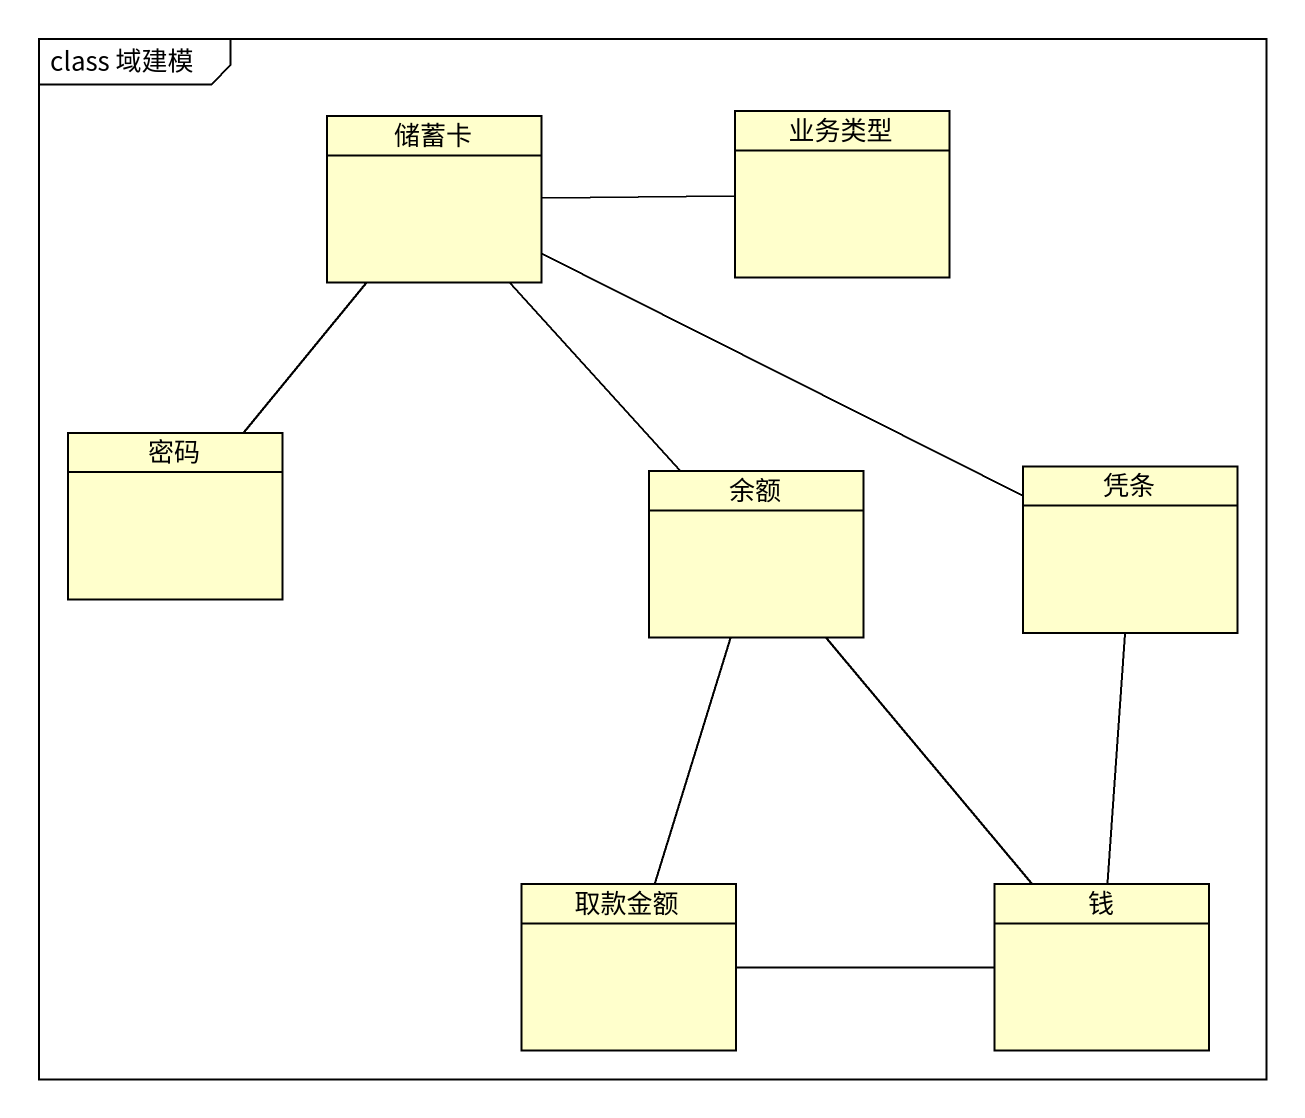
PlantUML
@startuml
mainframe class 域建模
hide circle
hide empty members
class 储蓄卡
class 业务类型
class 密码
class 余额
class 凭条
class 取款金额
class 钱
储蓄卡 -right- 业务类型
储蓄卡 -- 密码
储蓄卡 -- 余额
储蓄卡 -right- 凭条
余额 -- 取款金额
余额 -- 钱
凭条 -- 钱
取款金额 -right- 钱
@enduml
